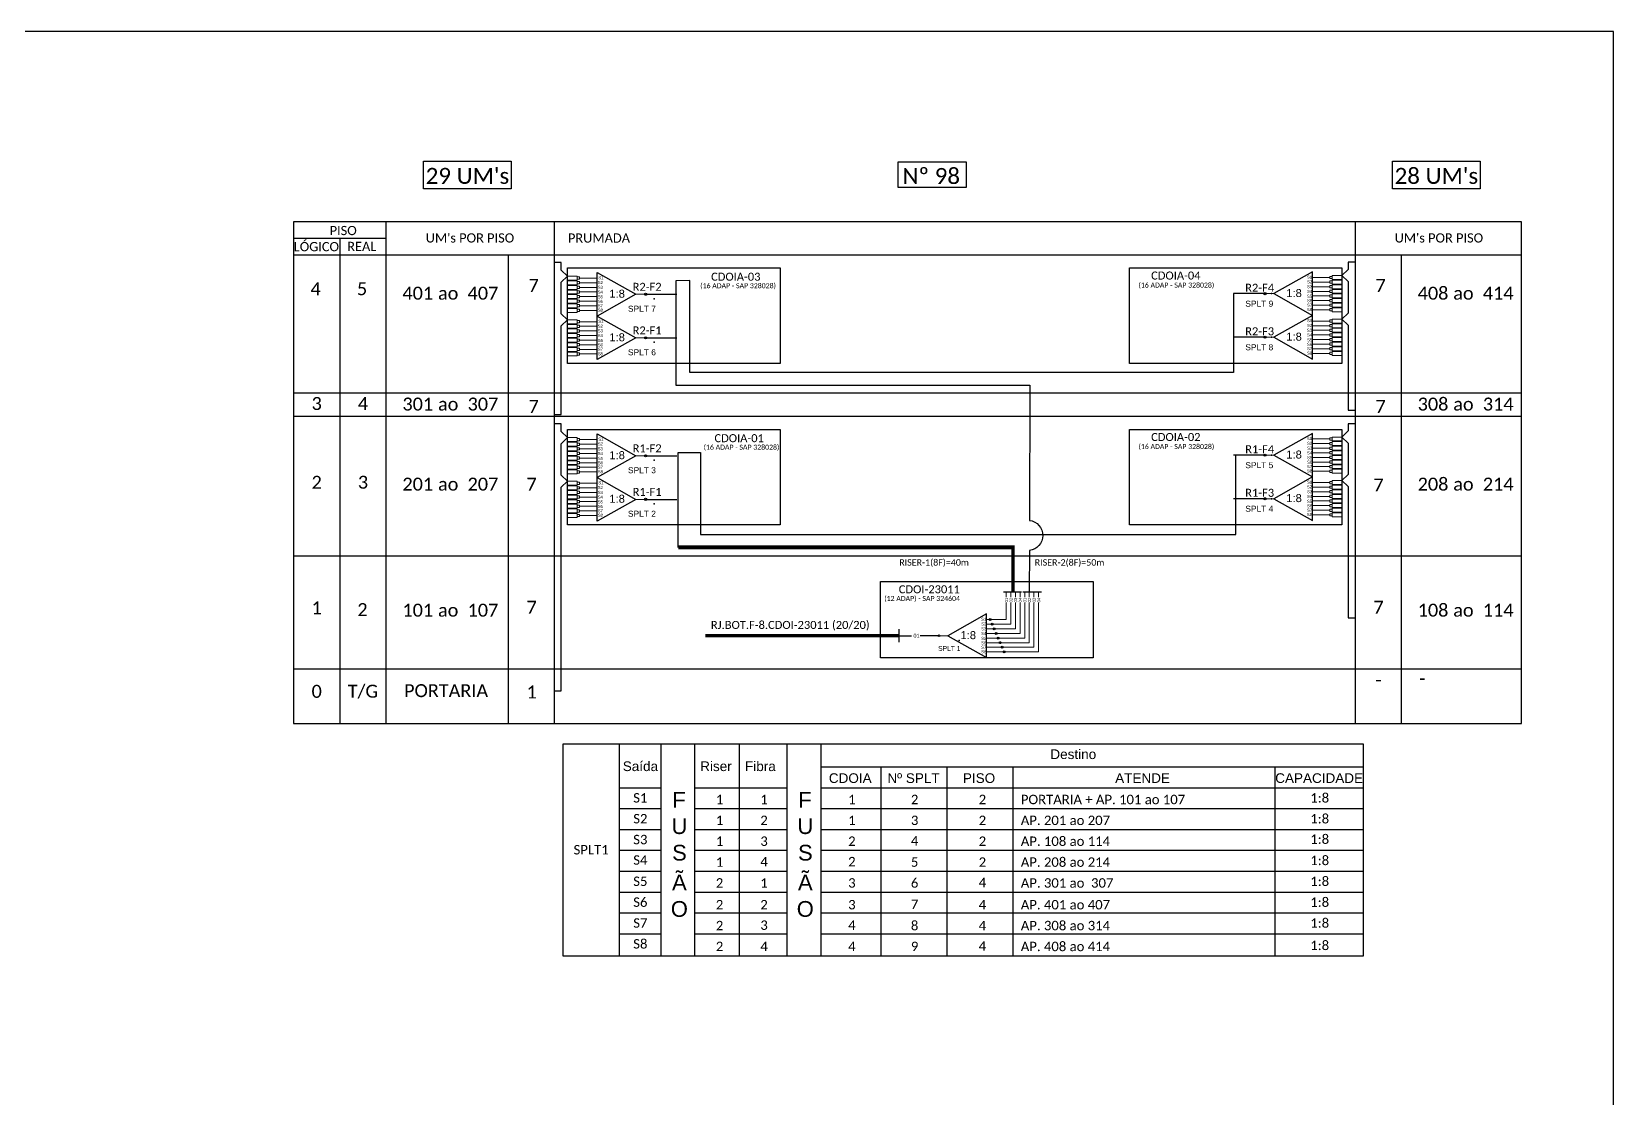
# Model space of a CAD drawing. Header units: metres. Extents: x -1286 to -445, y -500 to 94.
# Drawn here: x -840.5 to -445.1, y -172.6 to 94.2 of the extents above; entities that cross this region are included whole.
import ezdxf
from ezdxf.enums import TextEntityAlignment as Align

# ---------------------------------------------------------------- set-up
doc = ezdxf.new("R2010")
doc.units = ezdxf.units.M
doc.styles.add('ARIAL', font='arial.ttf')
doc.styles.add('WMF-Calibri0', font='CALIBRI.TTF')

# ---------------------------------------------------------------- blocks, each defined once
blk = doc.blocks.new('SPLT_1-8_SC-APC')
at = {"color": 1}
blk.add_lwpolyline([(-7.37, -2.1), (-17.04, -7.55), (-7.37, -13), (-7.37, -2.1)], dxfattribs=at)
at = {"color": 3, "lineweight": 0}
for points in [[(-2.99, -3.51), (-7.37, -3.51)], [(-2.41, -3.02), (-2.41, -4)], [(-2.41, -3.02), (0, -3.02)], [(-7.37, -4.66), (-2.99, -4.66)], [(-7.37, -5.82), (-2.99, -5.82)], [(-7.37, -6.97), (-2.99, -6.97)], [(-2.41, -4), (0, -4)], [(-2.41, -4.17), (-2.41, -5.16)], [(-2.41, -4.17), (0, -4.17)], [(-2.41, -5.16), (0, -5.16)], [(-2.41, -5.32), (-2.41, -6.31)], [(-2.41, -5.32), (0, -5.32)], [(-2.41, -6.31), (0, -6.31)], [(-2.41, -6.48), (-2.41, -7.46)], [(-2.41, -6.48), (0, -6.48)], [(-2.41, -7.46), (0, -7.46)], [(-2.41, -7.63), (-2.41, -8.62)], [(-2.41, -7.63), (0, -7.63)], [(-7.37, -8.12), (-2.99, -8.12)], [(-7.37, -9.28), (-2.99, -9.28)], [(-7.37, -10.43), (-2.99, -10.43)], [(-7.37, -11.58), (-2.99, -11.58)], [(-2.41, -8.62), (0, -8.62)], [(-2.41, -8.78), (-2.41, -9.77)], [(-2.41, -8.78), (0, -8.78)], [(-2.41, -9.77), (0, -9.77)], [(-2.41, -9.94), (-2.41, -10.92)], [(-2.41, -9.94), (0, -9.94)], [(-2.41, -10.92), (0, -10.92)], [(-2.41, -11.09), (-2.41, -12.08)], [(-2.41, -11.09), (0, -11.09)], [(-2.41, -12.08), (0, -12.08)]]:
    blk.add_lwpolyline(points, dxfattribs=at)
for points in [[(-2.99, -3.22), (-2.41, -3.22), (-2.41, -3.8), (-2.99, -3.8)], [(-2.99, -4.38), (-2.41, -4.38), (-2.41, -4.95), (-2.99, -4.95)], [(-2.99, -5.53), (-2.41, -5.53), (-2.41, -6.1), (-2.99, -6.1)], [(-2.99, -6.68), (-2.41, -6.68), (-2.41, -7.26), (-2.99, -7.26)], [(-2.99, -7.84), (-2.41, -7.84), (-2.41, -8.41), (-2.99, -8.41)], [(-2.99, -8.99), (-2.41, -8.99), (-2.41, -9.56), (-2.99, -9.56)], [(-2.99, -10.14), (-2.41, -10.14), (-2.41, -10.72), (-2.99, -10.72)], [(-2.99, -11.3), (-2.41, -11.3), (-2.41, -11.87), (-2.99, -11.87)]]:
    blk.add_lwpolyline(points, close=True, dxfattribs=at)
at = {"color": 1, "lineweight": 0}
blk.add_lwpolyline([(-17.04, -7.55), (-19.26, -7.55)], dxfattribs=at)
at = {"color": 1, "style": 'ARIAL'}
for s, height, p in [('S1', 0.75, (-8.74, -3.78)), ('1:8', 2, (-13.91, -8.4)), ('S2', 0.75, (-8.74, -4.97)), ('S3', 0.75, (-8.74, -6.18)), ('S4', 0.75, (-8.74, -7.36)), ('S5', 0.75, (-8.74, -8.57)), ('S6', 0.75, (-8.74, -9.69)), ('S7', 0.75, (-8.74, -10.78)), ('S8', 0.75, (-8.74, -11.9))]:
    blk.add_text(s, height=height, dxfattribs=at).set_placement(p)
blk = doc.blocks.new('SPLT_1-8_SC-APC_ESQ')
at = {"color": 3, "lineweight": 0}
for points in [[(2.41, -3.02), (0, -3.02)], [(2.41, -3.02), (2.41, -4)], [(2.99, -3.51), (7.37, -3.51)], [(2.41, -4), (0, -4)], [(2.41, -4.17), (0, -4.17)], [(2.41, -5.16), (0, -5.16)], [(2.41, -5.32), (0, -5.32)], [(2.41, -6.31), (0, -6.31)], [(2.41, -6.48), (0, -6.48)], [(2.41, -7.46), (0, -7.46)], [(2.41, -7.63), (0, -7.63)], [(2.41, -4.17), (2.41, -5.16)], [(2.41, -5.32), (2.41, -6.31)], [(2.41, -6.48), (2.41, -7.46)], [(2.41, -7.63), (2.41, -8.62)], [(7.37, -4.66), (2.99, -4.66)], [(7.37, -5.82), (2.99, -5.82)], [(7.37, -6.97), (2.99, -6.97)], [(2.41, -8.62), (0, -8.62)], [(2.41, -8.78), (0, -8.78)], [(2.41, -9.77), (0, -9.77)], [(2.41, -9.94), (0, -9.94)], [(2.41, -10.92), (0, -10.92)], [(2.41, -11.09), (0, -11.09)], [(2.41, -8.78), (2.41, -9.77)], [(2.41, -9.94), (2.41, -10.92)], [(2.41, -11.09), (2.41, -12.08)], [(7.37, -8.12), (2.99, -8.12)], [(7.37, -9.28), (2.99, -9.28)], [(7.37, -10.43), (2.99, -10.43)], [(7.37, -11.58), (2.99, -11.58)], [(2.41, -12.08), (0, -12.08)]]:
    blk.add_lwpolyline(points, dxfattribs=at)
for points in [[(2.99, -3.22), (2.41, -3.22), (2.41, -3.8), (2.99, -3.8)], [(2.99, -4.38), (2.41, -4.38), (2.41, -4.95), (2.99, -4.95)], [(2.99, -5.53), (2.41, -5.53), (2.41, -6.1), (2.99, -6.1)], [(2.99, -6.68), (2.41, -6.68), (2.41, -7.26), (2.99, -7.26)], [(2.99, -7.84), (2.41, -7.84), (2.41, -8.41), (2.99, -8.41)], [(2.99, -8.99), (2.41, -8.99), (2.41, -9.56), (2.99, -9.56)], [(2.99, -10.14), (2.41, -10.14), (2.41, -10.72), (2.99, -10.72)], [(2.99, -11.3), (2.41, -11.3), (2.41, -11.87), (2.99, -11.87)]]:
    blk.add_lwpolyline(points, close=True, dxfattribs=at)
at = {"color": 1}
blk.add_lwpolyline([(7.37, -2.1), (17.04, -7.55), (7.37, -13), (7.37, -2.1)], dxfattribs=at)
at = {"color": 1, "lineweight": 0}
blk.add_lwpolyline([(17.04, -7.55), (19.26, -7.55)], dxfattribs=at)
at = {"color": 1, "style": 'ARIAL'}
for s, height, p in [('S1', 0.75, (7.7, -3.78)), ('S5', 0.75, (7.55, -8.57)), ('S3', 0.75, (7.55, -6.18)), ('S4', 0.75, (7.55, -7.36)), ('S2', 0.75, (7.56, -4.97)), ('1:8', 2, (10.45, -8.4)), ('S6', 0.75, (7.55, -9.69)), ('S7', 0.75, (7.55, -10.78)), ('S8', 0.75, (7.55, -11.9))]:
    blk.add_text(s, height=height, dxfattribs=at).set_placement(p)
blk = doc.blocks.new('SPLITTER_')
blk.add_point((0, 0))
at = {"style": 'ARIAL', "flags": 4}
blk.add_attdef('SPLT', (0, -3.26), '', height=1.5, dxfattribs=at)
blk = doc.blocks.new('SPLT_1-8_DIV_DIR')
h = blk.add_hatch(color=3)
h.dxf.hatch_style = 1
edge = h.paths.add_edge_path()
edge.add_arc((12.77, 4.04), 0.242, 0, 360)
h = blk.add_hatch(color=3)
h.dxf.hatch_style = 1
edge = h.paths.add_edge_path()
edge.add_arc((13.27, 2.88), 0.242, 0, 360)
h = blk.add_hatch(color=3)
h.dxf.hatch_style = 1
edge = h.paths.add_edge_path()
edge.add_arc((13.77, 1.73), 0.242, 0, 360)
h = blk.add_hatch(color=3)
h.dxf.hatch_style = 1
edge = h.paths.add_edge_path()
edge.add_arc((14.27, 0.58), 0.242, 0, 360)
h = blk.add_hatch(color=3)
h.dxf.hatch_style = 1
edge = h.paths.add_edge_path()
edge.add_arc((14.77, -0.58), 0.242, 0, 360)
h = blk.add_hatch(color=3)
h.dxf.hatch_style = 1
edge = h.paths.add_edge_path()
edge.add_arc((15.27, -1.73), 0.242, 0, 360)
h = blk.add_hatch(color=3)
h.dxf.hatch_style = 1
edge = h.paths.add_edge_path()
edge.add_arc((15.77, -2.88), 0.242, 0, 360)
h = blk.add_hatch(color=3)
h.dxf.hatch_style = 1
edge = h.paths.add_edge_path()
edge.add_arc((16.27, -4.04), 0.242, 0, 360)
at = {"color": 1}
blk.add_lwpolyline([(11.89, 5.45), (2.22, 0), (11.89, -5.45), (11.89, 5.45)], dxfattribs=at)
at = {"color": 7, "lineweight": 0}
for points in [[(12.77, 4.04), (11.89, 4.04)], [(11.89, 2.88), (13.27, 2.88)], [(11.89, 1.73), (13.77, 1.73)], [(11.89, 0.58), (14.27, 0.58)], [(11.89, -0.58), (14.77, -0.58)], [(11.89, -1.73), (15.27, -1.73)], [(11.89, -2.88), (15.77, -2.88)], [(11.89, -4.04), (16.27, -4.04)]]:
    blk.add_lwpolyline(points, dxfattribs=at)
at = {"color": 1, "lineweight": 0}
blk.add_lwpolyline([(2.22, 0), (0, 0)], dxfattribs=at)
at = {"color": 3}
for centre in [(12.77, 4.04), (13.27, 2.88), (13.77, 1.73), (14.27, 0.58), (14.77, -0.58), (15.27, -1.73), (15.77, -2.88), (16.27, -4.04)]:
    blk.add_circle(centre, 0.242, dxfattribs=at)
at = {"color": 1, "style": 'ARIAL'}
for s, height, p in [('S1', 0.75, (10.52, 3.77)), ('1:8', 2, (5.35, -0.85)), ('S2', 0.75, (10.52, 2.58)), ('S3', 0.75, (10.52, 1.37)), ('S4', 0.75, (10.52, 0.19)), ('S5', 0.75, (10.52, -1.02)), ('S6', 0.75, (10.52, -2.14)), ('S7', 0.75, (10.52, -3.24)), ('S8', 0.75, (10.52, -4.36))]:
    blk.add_text(s, height=height, dxfattribs=at).set_placement(p)

msp = doc.modelspace()

# ---------------------------------------------------------------- hatches: boundary and pattern name
h = msp.add_hatch(color=3)
h.dxf.hatch_style = 1
edge = h.paths.add_edge_path()
edge.add_arc((-686.99, 28.49), 0.256, 0, 360)
h = msp.add_hatch(color=3)
h.dxf.hatch_style = 1
edge = h.paths.add_edge_path()
edge.add_arc((-532.15, 28.65), 0.256, 0, 360)
h = msp.add_hatch(color=3)
h.dxf.hatch_style = 1
edge = h.paths.add_edge_path()
edge.add_arc((-686.99, 17.59), 0.256, 0, 360)
h = msp.add_hatch(color=3)
h.dxf.hatch_style = 1
edge = h.paths.add_edge_path()
edge.add_arc((-532.15, 17.75), 0.256, 0, 360)
h = msp.add_hatch(color=3)
h.dxf.hatch_style = 1
edge = h.paths.add_edge_path()
edge.add_arc((-686.99, -11.9), 0.256, 0, 360)
h = msp.add_hatch(color=3)
h.dxf.hatch_style = 1
edge = h.paths.add_edge_path()
edge.add_arc((-532.15, -11.74), 0.256, 0, 360)
h = msp.add_hatch(color=3)
h.dxf.hatch_style = 1
edge = h.paths.add_edge_path()
edge.add_arc((-686.99, -22.8), 0.256, 0, 360)
h = msp.add_hatch(color=3)
h.dxf.hatch_style = 1
edge = h.paths.add_edge_path()
edge.add_arc((-532.15, -22.64), 0.256, 0, 360)
h = msp.add_hatch(color=3)
h.dxf.hatch_style = 1
edge = h.paths.add_edge_path()
edge.add_arc((-613.63, -56.92), 0.205, 0, 360)

# ---------------------------------------------------------------- linework, layer by layer
at = {"color": 7}
for p, q in [((-707.59, -83.92), (-507.58, -83.92)), ((-707.59, -137.06), (-707.59, -83.92)), ((-693.57, -83.92), (-693.57, -137.06)), ((-683.21, -83.92), (-683.21, -137.06)), ((-674.7, -137.06), (-674.7, -83.92)), ((-663.58, -83.92), (-663.58, -137.06)), ((-651.73, -83.92), (-651.73, -137.06)), ((-643.21, -83.92), (-643.21, -137.06)), ((-507.58, -83.92), (-507.58, -137.06)), ((-643.21, -89.72), (-507.58, -89.72)), ((-628.21, -89.72), (-628.21, -137.06)), ((-611.68, -89.72), (-611.68, -137.06)), ((-595.19, -89.72), (-595.19, -137.06)), ((-529.66, -89.72), (-529.66, -137.06)), ((-693.57, -94.94), (-683.21, -94.94)), ((-674.7, -94.94), (-651.73, -94.94)), ((-643.21, -94.94), (-507.58, -94.94)), ((-693.57, -100.15), (-683.21, -100.15)), ((-674.7, -100.15), (-651.73, -100.15)), ((-643.21, -100.15), (-507.58, -100.15)), ((-693.57, -105.37), (-683.21, -105.37)), ((-674.7, -105.37), (-651.73, -105.37)), ((-643.21, -105.37), (-507.58, -105.37)), ((-693.57, -110.59), (-683.21, -110.59)), ((-674.7, -110.59), (-651.73, -110.59)), ((-643.21, -110.59), (-507.58, -110.59)), ((-693.57, -115.81), (-683.21, -115.81)), ((-674.7, -115.81), (-651.73, -115.81)), ((-643.21, -115.81), (-507.58, -115.81)), ((-693.57, -121.02), (-683.21, -121.02)), ((-674.7, -121.02), (-651.73, -121.02)), ((-643.21, -121.02), (-507.58, -121.02)), ((-693.57, -126.24), (-683.21, -126.24)), ((-674.7, -126.24), (-651.73, -126.24)), ((-643.21, -126.24), (-507.58, -126.24)), ((-693.57, -131.46), (-683.21, -131.46)), ((-674.7, -131.46), (-651.73, -131.46)), ((-643.21, -131.46), (-507.58, -131.46)), ((-507.58, -137.06), (-707.59, -137.06))]:
    msp.add_line(p, q, dxfattribs=at)
msp.add_lwpolyline([(-1286.07, -499.81), (-445.07, -499.81), (-445.07, 94.19), (-1286.07, 94.19)], close=True)
for points in [[(-742.5, 61.81), (-720.61, 61.81), (-720.61, 54.86), (-742.5, 54.86)], [(-623.89, 61.62), (-606.83, 61.62), (-606.83, 55.2), (-623.89, 55.2)], [(-500.27, 61.81), (-478.39, 61.81), (-478.39, 54.86), (-500.27, 54.86)]]:
    msp.add_lwpolyline(points, close=True, dxfattribs=at)
at = {"color": 0}
for points in [[(-468.04, 46.6), (-775.01, 46.6)], [(-751.86, 42.48), (-775.01, 42.48)]]:
    msp.add_lwpolyline(points, dxfattribs=at)
for points in [[(-775.01, 46.6), (-775.01, 38.37)], [(-751.86, 38.37), (-751.86, 46.6)], [(-709.78, 38.37), (-709.78, 46.6)], [(-509.63, 46.6), (-509.63, 38.37)], [(-468.04, 38.37), (-468.04, 46.6)], [(-763.43, 42.48), (-763.43, 38.37)], [(-775.01, 38.37), (-468.04, 38.37)], [(-775.01, 38.37), (-468.04, 38.37)], [(-775.01, 38.37), (-468.04, 38.37)], [(-775.01, 38.37), (-468.04, 38.37)], [(-775.01, 38.37), (-468.04, 38.37)], [(-775.01, 38.37), (-775.01, -78.88), (-468.04, -78.88), (-468.04, 38.37)], [(-775.01, 38.37), (-468.04, 38.37)], [(-775.01, 38.37), (-468.04, 38.37)], [(-763.43, 38.37), (-763.43, -78.88)], [(-751.86, -78.88), (-751.86, 38.37)], [(-721.35, 38.37), (-721.35, -78.88)], [(-709.78, -78.88), (-709.78, 38.37)], [(-509.63, 38.37), (-509.63, -78.88)], [(-498.06, -78.88), (-498.06, 38.37)], [(-775.01, 3.84), (-468.04, 3.84)], [(-775.01, -2.02), (-468.04, -2.02)], [(-775.01, -36.96), (-468.04, -36.96)], [(-775.01, -65.21), (-468.04, -65.21)]]:
    msp.add_lwpolyline(points)
at = {"color": 3}
for points in [[(-709.73, -1.61), (-708.08, -1.61), (-708.07, 20.62), (-706.51, 22.12), (-708.07, 23.63), (-708.07, 31.51), (-706.51, 33.02), (-708.07, 34.53), (-708.07, 36.46), (-709.72, 36.46)], [(-509.69, 36.52), (-511.34, 36.52), (-511.35, 34.69), (-512.92, 33.18), (-511.35, 31.67), (-511.35, 23.79), (-512.92, 22.28), (-511.35, 20.77), (-511.35, -0.48), (-509.7, -0.49)], [(-709.73, -70.68), (-708.08, -70.68), (-708.07, -19.77), (-706.51, -18.27), (-708.07, -16.76), (-708.07, -8.88), (-706.51, -7.37), (-708.07, -5.86), (-708.07, -3.93), (-709.72, -3.93)], [(-509.69, -3.87), (-511.34, -3.87), (-511.35, -5.7), (-512.92, -7.21), (-511.35, -8.72), (-511.35, -16.6), (-512.92, -18.11), (-511.35, -19.62), (-511.35, -52.43), (-509.7, -52.43)], [(-623.61, -56.92), (-620.52, -56.92)], [(-613.63, -56.92), (-618.38, -56.92)]]:
    msp.add_lwpolyline(points, dxfattribs=at)
at = {"color": 1}
for points in [[(-706.51, 35.08), (-653.38, 35.08), (-653.38, 11.19), (-706.51, 11.19)], [(-566.05, 35.08), (-512.92, 35.08), (-512.92, 11.19), (-566.05, 11.19)], [(-706.51, -5.31), (-653.38, -5.31), (-653.38, -29.2), (-706.51, -29.2)], [(-566.05, -5.31), (-512.92, -5.31), (-512.92, -29.2), (-566.05, -29.2)], [(-628.25, -43.38), (-575.12, -43.38), (-575.12, -62.48), (-628.25, -62.48)]]:
    msp.add_lwpolyline(points, close=True, dxfattribs=at)
at = {"color": 6}
msp.add_lwpolyline([(-540.02, 28.65), (-540.02, 8.96), (-675.97, 8.96), (-675.97, 31.91), (-679.44, 31.88), (-679.44, 5.72), (-590.96, 5.72), (-591.03, -28.06, -0.883773), (-591.05, -35.6), (-591.07, -45.97)], format="xyb", dxfattribs=at)
at = {"color": 6, "linetype": 'Continuous', "ltscale": 4}
for points in [[(-686.99, 28.49), (-679.15, 28.49)], [(-686.99, 17.59), (-679.15, 17.59)]]:
    msp.add_lwpolyline(points, dxfattribs=at)
at = {"color": 6}
for points in [[(-532.18, 28.65), (-540.02, 28.65)], [(-532.18, 17.75), (-540.02, 17.75)], [(-592.69, -45.97), (-588.06, -45.97)]]:
    msp.add_lwpolyline(points, dxfattribs=at)
at = {"color": 5}
for points in [[(-678.85, -34.83), (-678.85, -11.12), (-673.3, -11.09), (-673.3, -31.59), (-539.43, -31.59), (-539.43, -11.9)], [(-532.18, -11.74), (-540.02, -11.74)], [(-532.18, -22.64), (-540.02, -22.64)], [(-597.55, -45.97), (-593, -45.97)]]:
    msp.add_lwpolyline(points, dxfattribs=at)
at = {"color": 5, "linetype": 'Continuous', "ltscale": 4}
for points in [[(-686.99, -11.9), (-679.15, -11.9)], [(-686.99, -22.8), (-679.15, -22.8)]]:
    msp.add_lwpolyline(points, dxfattribs=at)
at = {"color": 5}
msp.add_lwpolyline([(-595.14, -45.97, 0.8, 0.8, 0), (-595.14, -34.83, 1, 1, 0), (-678.85, -34.83, 1, 1, 0)], format="xyseb", dxfattribs=at)
at = {"color": 5, "lineweight": 0}
for points in [[(-596.85, -45.97), (-596.85, -47.29)], [(-595.7, -45.97), (-595.7, -47.26)], [(-594.54, -45.97), (-594.54, -47.26)], [(-593.38, -45.97), (-593.38, -47.26)], [(-596.86, -48.72), (-596.86, -52.89), (-600.62, -52.89)], [(-600.12, -54.04), (-595.7, -54.04), (-595.7, -48.68)], [(-599.62, -55.19), (-594.54, -55.19), (-594.54, -48.69)], [(-599.12, -56.34), (-593.39, -56.34), (-593.39, -48.68)]]:
    msp.add_lwpolyline(points, dxfattribs=at)
at = {"color": 6, "lineweight": 0}
for points in [[(-592.23, -45.97), (-592.23, -47.26)], [(-591.07, -45.97), (-591.07, -47.26)], [(-589.91, -45.97), (-589.91, -47.26)], [(-588.76, -45.97), (-588.76, -47.26)], [(-598.62, -57.5), (-592.23, -57.5), (-592.23, -48.68)], [(-598.12, -58.65), (-591.07, -58.65), (-591.07, -48.68)], [(-597.62, -59.8), (-589.92, -59.8), (-589.92, -48.68)], [(-597.12, -60.96), (-588.76, -60.96), (-588.76, -48.68)]]:
    msp.add_lwpolyline(points, dxfattribs=at)
at = {"color": 1}
msp.add_lwpolyline([(-623.61, -58.55), (-623.61, -55.29)], dxfattribs=at)
at = {"color": 1, "const_width": 0.8}
msp.add_lwpolyline([(-672.07, -56.92), (-623.61, -56.92)], dxfattribs=at)
at = {"color": 3}
for centre, radius in [((-686.99, 28.49), 0.256), ((-532.15, 28.65), 0.256), ((-686.99, 17.59), 0.256), ((-532.15, 17.75), 0.256), ((-686.99, -11.9), 0.256), ((-532.15, -11.74), 0.256), ((-686.99, -22.8), 0.256), ((-532.15, -22.64), 0.256), ((-613.63, -56.92), 0.205), ((-613.63, -56.92), 0.205)]:
    msp.add_circle(centre, radius, dxfattribs=at)
for p in [(-530.54, 28.65), (-684.88, 27.39), (-684.88, 16.5), (-530.54, 17.75), (-530.54, -11.74), (-684.88, -13), (-530.54, -22.64), (-684.88, -23.89)]:
    msp.add_point(p)

# ---------------------------------------------------------------- block references
for name, p in [('SPLT_1-8_SC-APC_ESQ', (-706.51, 36.04)), ('SPLT_1-8_SC-APC_ESQ', (-706.51, 25.14)), ('SPLT_1-8_SC-APC_ESQ', (-706.51, -4.35)), ('SPLT_1-8_SC-APC_ESQ', (-706.51, -15.25)), ('SPLT_1-8_DIV_DIR', (-613.63, -56.92))]:
    msp.add_blockref(name, p)
for p in [(-512.92, 36.2), (-512.92, 25.3), (-512.92, -4.19), (-512.92, -15.09)]:
    msp.add_blockref('SPLT_1-8_SC-APC', p, dxfattribs=at)
ref = msp.add_blockref('SPLITTER_', (-608.64, -58.09), dxfattribs=dict(xscale=-0.8000000000001819, yscale=0.8000000000001819, zscale=0.8))
ref.add_attrib('SPLT', 'SPLT 1', (-613.87, -60.7), dxfattribs={"height": 1.2, "style": 'ARIAL'})

# ---------------------------------------------------------------- texts
at = {"color": 0, "style": 'WMF-Calibri0'}
for s, height, p in [("29 UM's", 4, (-741.97, 56.11)), ('Nº 98', 4, (-622.79, 56.08)), ("28 UM's", 4, (-499.75, 56.11)), ('     PISO', 2.3, (-770.04, 43.29)), ("UM's POR PISO", 2.3, (-741.97, 41.44)), ('PRUMADA', 2.3, (-706.41, 41.41)), ("UM's POR PISO", 2.3, (-499.75, 41.44)), ('  LÓGICO', 2.3, (-776.59, 39.26)), ('    REAL', 2.3, (-764.83, 39.32))]:
    msp.add_text(s, height=height, dxfattribs=at).set_placement(p)
at = {"color": 1, "style": 'WMF-Calibri0'}
for s, p in [('CDOIA-03', (-670.63, 31.89)), ('CDOIA-04', (-560.62, 32.18)), ('CDOIA-01', (-669.78, -8.5)), ('CDOIA-02', (-560.62, -8.21)), ('CDOI-23011', (-623.71, -46.3)), ('RJ.BOT.F-8.CDOI-23011 (20/20)', (-670.68, -55.21))]:
    msp.add_text(s, height=2, dxfattribs=at).set_placement(p)
at = {"color": 7}
for s, height, style, p in [('401', 3.24, 'WMF-Calibri0', (-747.79, 27.15)), ('ao', 3.24, 'WMF-Calibri0', (-738.89, 27.15)), ('407', 3.24, 'WMF-Calibri0', (-731.5, 27.15)), ('408', 3.24, 'WMF-Calibri0', (-493.99, 27.15)), ('ao', 3.24, 'WMF-Calibri0', (-485.09, 27.15)), ('414', 3.24, 'WMF-Calibri0', (-477.7, 27.15)), ('SPLT 7', 1.5, 'ARIAL', (-691.41, 24.13)), ('SPLT 9', 1.5, 'ARIAL', (-537.07, 25.39)), ('SPLT 8', 1.5, 'ARIAL', (-537.07, 14.49)), ('SPLT 6', 1.5, 'ARIAL', (-691.41, 13.24)), ('301', 3.24, 'WMF-Calibri0', (-747.79, -0.59)), ('ao', 3.24, 'WMF-Calibri0', (-738.89, -0.59)), ('307', 3.24, 'WMF-Calibri0', (-731.5, -0.59)), ('308', 3.24, 'WMF-Calibri0', (-493.99, -0.59)), ('ao', 3.24, 'WMF-Calibri0', (-485.09, -0.59)), ('314', 3.24, 'WMF-Calibri0', (-477.7, -0.59)), ('SPLT 3', 1.5, 'ARIAL', (-691.41, -16.26)), ('SPLT 5', 1.5, 'ARIAL', (-537.07, -15)), ('201', 3.24, 'WMF-Calibri0', (-747.79, -20.61)), ('ao', 3.24, 'WMF-Calibri0', (-738.89, -20.61)), ('207', 3.24, 'WMF-Calibri0', (-731.5, -20.61)), ('208', 3.24, 'WMF-Calibri0', (-493.99, -20.61)), ('ao', 3.24, 'WMF-Calibri0', (-485.09, -20.61)), ('214', 3.24, 'WMF-Calibri0', (-477.7, -20.61)), ('SPLT 2', 1.5, 'ARIAL', (-691.41, -27.15)), ('SPLT 4', 1.5, 'ARIAL', (-537.07, -25.9)), ('101', 3.24, 'WMF-Calibri0', (-747.79, -52.14)), ('ao', 3.24, 'WMF-Calibri0', (-738.89, -52.14)), ('107', 3.24, 'WMF-Calibri0', (-731.5, -52.14)), ('108', 3.24, 'WMF-Calibri0', (-493.99, -52.14)), ('ao', 3.24, 'WMF-Calibri0', (-485.09, -52.14)), ('114', 3.24, 'WMF-Calibri0', (-477.7, -52.14)), ('PORTARIA', 3.24, 'WMF-Calibri0', (-747.38, -72.27)), ('-', 3.24, 'WMF-Calibri0', (-493.58, -69.22)), ('1', 2.36, 'WMF-Calibri0', (-669.44, -99.05)), ('1', 2.36, 'WMF-Calibri0', (-658.32, -99.05)), ('1', 2.36, 'WMF-Calibri0', (-636.36, -99.05)), ('2', 2.36, 'WMF-Calibri0', (-620.68, -99.05)), ('2', 2.36, 'WMF-Calibri0', (-603.73, -99.05)), ('PORTARIA + AP. 101 ao 107', 2.3571, 'WMF-Calibri0', (-593.2, -99.05)), ('1', 2.36, 'WMF-Calibri0', (-669.44, -104.27)), ('2', 2.36, 'WMF-Calibri0', (-658.32, -104.27)), ('1', 2.36, 'WMF-Calibri0', (-636.36, -104.27)), ('3', 2.36, 'WMF-Calibri0', (-620.68, -104.27)), ('2', 2.36, 'WMF-Calibri0', (-603.73, -104.27)), ('AP. 201 ao 207', 2.3571, 'WMF-Calibri0', (-593.2, -104.27)), ('1', 2.36, 'WMF-Calibri0', (-669.44, -109.49)), ('3', 2.36, 'WMF-Calibri0', (-658.32, -109.49)), ('2', 2.36, 'WMF-Calibri0', (-636.36, -109.49)), ('4', 2.36, 'WMF-Calibri0', (-620.68, -109.39)), ('2', 2.36, 'WMF-Calibri0', (-603.73, -109.49)), ('AP. 108 ao 114', 2.3571, 'WMF-Calibri0', (-593.2, -109.49)), ('1', 2.36, 'WMF-Calibri0', (-669.44, -114.71)), ('4', 2.36, 'WMF-Calibri0', (-658.32, -114.6)), ('2', 2.36, 'WMF-Calibri0', (-636.36, -114.6)), ('5', 2.36, 'WMF-Calibri0', (-620.68, -114.71)), ('2', 2.36, 'WMF-Calibri0', (-603.73, -114.71)), ('AP. 208 ao 214', 2.3571, 'WMF-Calibri0', (-593.2, -114.71)), ('2', 2.36, 'WMF-Calibri0', (-669.44, -119.93)), ('1', 2.36, 'WMF-Calibri0', (-658.32, -119.93)), ('3', 2.36, 'WMF-Calibri0', (-636.36, -119.93)), ('6', 2.36, 'WMF-Calibri0', (-620.68, -119.93)), ('4', 2.36, 'WMF-Calibri0', (-603.73, -119.82)), ('AP. 301 ao  307', 2.3571, 'WMF-Calibri0', (-593.2, -119.93)), ('2', 2.36, 'WMF-Calibri0', (-669.44, -125.37)), ('2', 2.36, 'WMF-Calibri0', (-658.32, -125.37)), ('3', 2.36, 'WMF-Calibri0', (-636.36, -125.37)), ('7', 2.36, 'WMF-Calibri0', (-620.68, -125.27)), ('4', 2.36, 'WMF-Calibri0', (-603.73, -125.37)), ('AP. 401 ao 407', 2.3571, 'WMF-Calibri0', (-593.2, -125.37)), ('2', 2.36, 'WMF-Calibri0', (-669.44, -130.59)), ('3', 2.36, 'WMF-Calibri0', (-658.32, -130.49)), ('4', 2.36, 'WMF-Calibri0', (-636.36, -130.49)), ('8', 2.36, 'WMF-Calibri0', (-620.68, -130.59)), ('4', 2.36, 'WMF-Calibri0', (-603.73, -130.59)), ('AP. 308 ao 314', 2.3571, 'WMF-Calibri0', (-593.2, -130.59)), ('2', 2.36, 'WMF-Calibri0', (-669.44, -135.81)), ('4', 2.36, 'WMF-Calibri0', (-658.32, -135.81)), ('4', 2.36, 'WMF-Calibri0', (-636.36, -135.81)), ('9', 2.36, 'WMF-Calibri0', (-620.68, -135.81)), ('4', 2.36, 'WMF-Calibri0', (-603.73, -135.7)), ('AP. 408 ao 414', 2.3571, 'WMF-Calibri0', (-593.2, -135.81))]:
    msp.add_text(s, height=height, dxfattribs=dict(at, style=style)).set_placement(p)
at = {"color": 6, "style": 'WMF-Calibri0'}
for s, height, p in [('R2-F2', 2, (-690.24, 29.36)), ('R2-F4', 2, (-537.11, 29.13)), ('R2-F1', 2, (-690.24, 18.46)), ('R2-F3', 2, (-537.11, 18.23)), ('RISER-2(8F)=50m', 1.6, (-589.73, -39.38))]:
    msp.add_text(s, height=height, dxfattribs=at).set_placement(p)
at = {"color": 1, "style": 'WMF-Calibri0'}
for s, p in [('(16 ADAP - SAP 328028)', (-663.88, 30.01)), ('(16 ADAP - SAP 328028)', (-554.31, 30.17)), ('(16 ADAP - SAP 328028)', (-663.03, -10.38)), ('(16 ADAP - SAP 328028)', (-554.31, -10.22)), ('(12 ADAP) - SAP 324604', (-617.87, -48.22))]:
    msp.add_text(s, height=1.25, dxfattribs=at).set_placement(p, align=Align.CENTER)
at = {"color": 5, "style": 'WMF-Calibri0'}
for s, height, p in [('R1-F2', 2, (-690.24, -11.03)), ('R1-F4', 2, (-537.11, -11.26)), ('R1-F1', 2, (-690.24, -21.93)), ('R1-F3', 2, (-537.11, -22.16)), ('RISER-1(8F)=40m', 1.6, (-623.59, -39.38))]:
    msp.add_text(s, height=height, dxfattribs=at).set_placement(p)
at = {"style": 'ARIAL'}
for s, p in [('04', (-593.33, -48)), ('04', (-588.7, -48)), ('01', (-596.8, -48)), ('02', (-595.64, -48)), ('03', (-594.49, -48)), ('01', (-592.17, -48)), ('02', (-591.02, -48)), ('03', (-589.86, -48))]:
    msp.add_text(s, height=0.75, rotation=90, dxfattribs=at).set_placement(p, align=Align.MIDDLE_CENTER)
msp.add_text('01', height=1, dxfattribs=at).set_placement((-619.27, -56.92), align=Align.MIDDLE_CENTER)
at = {"color": 7, "style": 'ARIAL'}
for s, p in [('Destino', (-580.08, -86.55)), ('Saída', (-688.29, -89.56)), ('Riser', (-669.41, -89.56)), ('Fibra', (-658.3, -89.56)), ('CDOIA', (-635.84, -92.53)), ('Nº SPLT', (-620.02, -92.53)), ('PISO', (-603.64, -92.53)), ('ATENDE', (-562.76, -92.53)), ('CAPACIDADE', (-518.62, -92.53))]:
    msp.add_text(s, height=2.419, dxfattribs=at).set_placement(p, align=Align.MIDDLE_CENTER)
at = {"color": 7, "linetype": 'Continuous', "style": 'ARIAL'}
for s, p in [('F', (-680.33, -99.94)), ('F', (-648.85, -99.94)), ('U', (-680.53, -106.51)), ('U', (-649.05, -106.51)), ('S', (-680.37, -113.15)), ('S', (-648.89, -113.15)), ('Ã', (-680.39, -120.58)), ('Ã', (-648.91, -120.58)), ('O', (-680.7, -127.22)), ('O', (-649.22, -127.22))]:
    msp.add_text(s, height=3.94, dxfattribs=at).set_placement(p)
at = {"color": 7, "style": 'WMF-Calibri0'}
for tag, flags, p in [('7', 4, (-714.98, 30.71)), ('7', 4, (-503.26, 30.71)), ('4', 4, (-769.47, 29.86)), ('5', 4, (-757.89, 29.88)), ('3', 4, (-769.22, 1.17)), ('4', 4, (-757.65, 1.14)), ('7', 4, (-714.98, 0.44)), ('7', 4, (-503.26, 0.44)), ('2', 4, (-769.22, -18.53)), ('3', 4, (-757.65, -18.52)), ('7', 4, (-715.49, -19)), ('7', 4, (-503.78, -19.21)), ('1', 4, (-769.22, -49.93)), ('2', 4, (-757.78, -50.38)), ('7', 4, (-715.49, -49.8)), ('7', 4, (-503.78, -49.8)), ('0', 4, (-769.22, -70.82)), ('T/G', 12, (-757.65, -70.79)), ('1', 4, (-715.49, -70.99)), ('-', 4, (-503.78, -67.95))]:
    msp.add_attdef(tag, text='XX', height=3.24, dxfattribs=dict(at, flags=flags)).set_placement(p, align=Align.MIDDLE_CENTER)
at = {"color": 7, "lineweight": 0, "style": 'WMF-Calibri0', "flags": 8}
for tag, p, s in [('S1', (-690.09, -98.64), 'S1'), ('1:8', (-520.83, -98.64), '1:8'), ('S2', (-690.09, -103.86), 'S2'), ('1:8', (-520.83, -103.86), '1:8'), ('S3', (-690.09, -109.08), 'S3'), ('1:8', (-520.83, -108.97), '1:8'), ('SPLT1', (-705.01, -111.62), 'XX'), ('S4', (-690.09, -114.19), 'S4'), ('1:8', (-520.83, -114.29), '1:8'), ('S5', (-690.09, -119.51), 'S5'), ('1:8', (-520.83, -119.51), '1:8'), ('S6', (-690.09, -124.73), 'S6'), ('1:8', (-520.83, -124.73), '1:8'), ('S7', (-690.09, -129.95), 'S7'), ('1:8', (-520.83, -129.95), '1:8'), ('S8', (-690.09, -135.16), 'S8'), ('1:8', (-520.83, -135.54), '1:8')]:
    msp.add_attdef(tag, p, s, height=2.357, dxfattribs=at)

doc.saveas('drawing.dxf')
